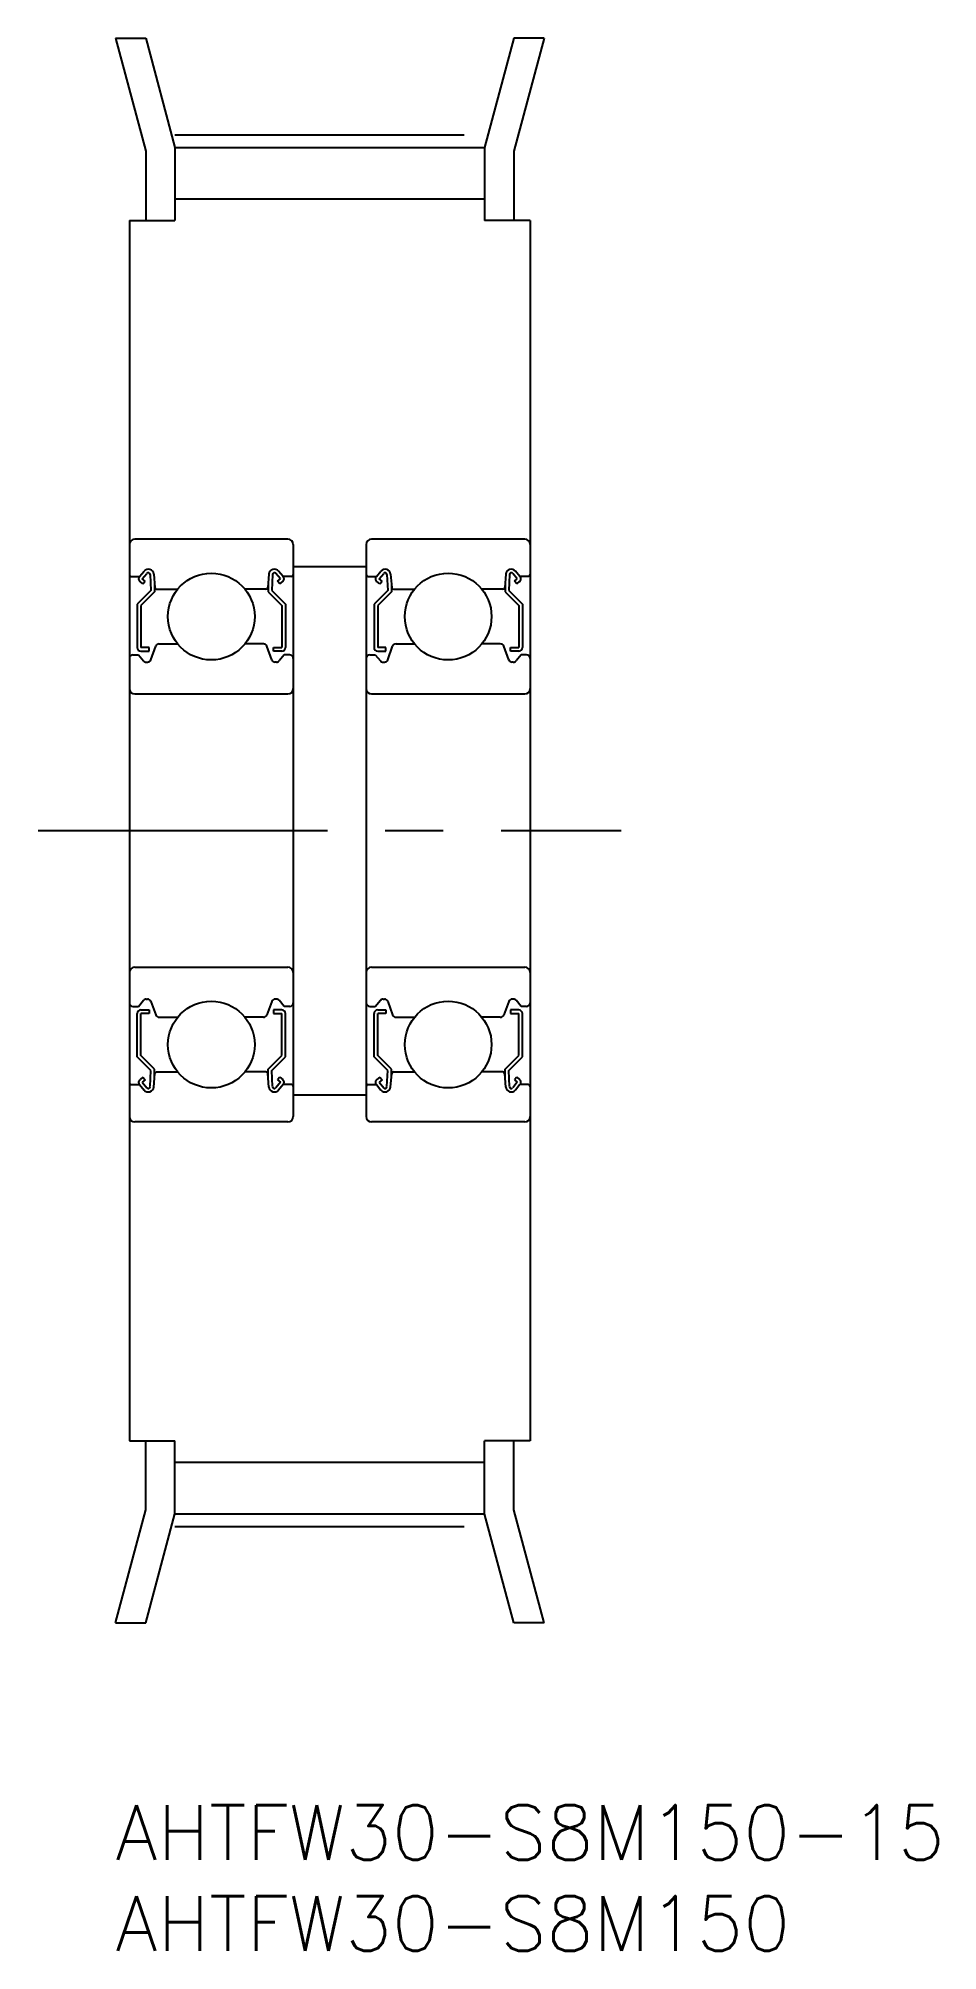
# Model space of a CAD drawing. Extents: x -4 to 45, y -8 to 97.
import ezdxf

# ---------------------------------------------------------------- set-up
doc = ezdxf.new("R2010")
doc.units = 0
doc.header["$LTSCALE"] = 0.5
doc.linetypes.add('CENTER', pattern=[50.8, 31.75, -6.35, 6.35, -6.35])
for name, color, linetype in [('MSM_CENTER', 1, 'CENTER'), ('MSM_CONTINUOUS', 7, 'CONTINUOUS'), ('MSM_PART_NUMBER', 7, 'CONTINUOUS')]:
    doc.layers.add(name, color=color, linetype=linetype)
doc.styles.get("Standard").update_dxf_attribs({"font": 'txt.shx', "height": 3, "bigfont": 'bigfont.shx'})

# ---------------------------------------------------------------- blocks, each defined once
blk = doc.blocks.new('*U1')
at = {"layer": 'MSM_PART_NUMBER'}
blk.add_text('AHTFW30-S8M150-15', height=3, dxfattribs=at).set_placement((0, -3))
blk = doc.blocks.new('*U2')
at = {"layer": 'MSM_PART_NUMBER'}
blk.add_text('AHTFW30-S8M150', height=3, dxfattribs=at).set_placement((0, -8))

msp = doc.modelspace()

# ---------------------------------------------------------------- linework, layer by layer
at = {"layer": 'MSM_CENTER'}
for p, q in [((3.26, 91.69), (20.26, 91.69)), ((-4.24, 53.5), (27.76, 53.5)), ((3.26, 15.3), (20.26, 15.3))]:
    msp.add_line(p, q, dxfattribs=at)
at = {"layer": 'MSM_CONTINUOUS'}
for p, q in [((0, 97), (1.66, 90.8)), ((0, 97), (1.66, 97)), ((1.66, 97), (3.26, 91.01)), ((21.87, 97), (20.26, 91.01)), ((23.52, 97), (21.86, 90.8)), ((23.52, 97), (21.87, 97)), ((1.66, 90.8), (1.66, 87)), ((3.26, 91.01), (3.26, 87)), ((3.26, 91.01), (20.26, 91.01)), ((20.26, 91.01), (20.26, 87)), ((21.86, 90.8), (21.86, 87)), ((3.26, 88.18), (20.26, 88.18)), ((0.76, 87), (0.76, 20)), ((0.76, 87), (3.26, 87)), ((22.76, 87), (20.26, 87)), ((22.76, 87), (22.76, 20)), ((9.46, 69.5), (1.06, 69.5)), ((22.46, 69.5), (14.06, 69.5)), ((9.76, 69.2), (9.76, 37.8)), ((13.76, 69.2), (13.76, 37.8)), ((0.86, 67.45), (1.32, 67.45)), ((1.32, 67.45), (1.57, 67.75)), ((1.47, 67.32), (1.72, 67.62)), ((1.63, 67.19), (1.47, 67.32)), ((1.9, 67.56), (1.94, 66.68)), ((2.1, 67.58), (2.16, 66.84)), ((8.42, 67.58), (8.36, 66.84)), ((8.62, 67.56), (8.58, 66.68)), ((9.05, 67.32), (8.8, 67.62)), ((8.9, 67.19), (9.05, 67.32)), ((9.2, 67.45), (8.95, 67.75)), ((9.66, 67.45), (9.2, 67.45)), ((9.76, 68), (13.76, 68)), ((13.86, 67.45), (14.32, 67.45)), ((14.32, 67.45), (14.57, 67.75)), ((14.47, 67.32), (14.72, 67.62)), ((14.63, 67.19), (14.47, 67.32)), ((14.9, 67.56), (14.94, 66.68)), ((15.1, 67.58), (15.16, 66.84)), ((21.42, 67.58), (21.36, 66.84)), ((21.62, 67.56), (21.58, 66.68)), ((22.05, 67.32), (21.8, 67.62)), ((21.9, 67.19), (22.05, 67.32)), ((22.2, 67.45), (21.95, 67.75)), ((22.66, 67.45), (22.2, 67.45)), ((1.94, 66.68), (1.19, 65.93)), ((1.5, 67.04), (1.35, 67.17)), ((2.14, 66.6), (1.39, 65.85)), ((1.5, 67.04), (1.63, 67.19)), ((2.14, 67.07), (2.14, 66.6)), ((2.26, 66.75), (3.41, 66.75)), ((8.26, 66.75), (7.11, 66.75)), ((8.38, 67.07), (8.38, 66.6)), ((8.38, 66.6), (9.13, 65.85)), ((8.58, 66.68), (9.33, 65.93)), ((9.02, 67.04), (8.9, 67.19)), ((9.02, 67.04), (9.18, 67.17)), ((14.94, 66.68), (14.19, 65.93)), ((14.5, 67.04), (14.35, 67.17)), ((15.14, 66.6), (14.39, 65.85)), ((14.5, 67.04), (14.63, 67.19)), ((15.14, 67.07), (15.14, 66.6)), ((15.26, 66.75), (16.41, 66.75)), ((21.26, 66.75), (20.11, 66.75)), ((21.38, 67.07), (21.38, 66.6)), ((21.38, 66.6), (22.13, 65.85)), ((21.58, 66.68), (22.33, 65.93)), ((22.02, 67.04), (21.9, 67.19)), ((22.02, 67.04), (22.18, 67.17)), ((1.19, 65.93), (1.19, 63.55)), ((1.39, 65.85), (1.39, 63.55)), ((9.13, 65.85), (9.13, 63.55)), ((9.33, 65.93), (9.33, 63.55)), ((14.19, 65.93), (14.19, 63.55)), ((14.39, 65.85), (14.39, 63.55)), ((22.13, 65.85), (22.13, 63.55)), ((22.33, 65.93), (22.33, 63.55)), ((0.96, 63.15), (1.26, 63.15)), ((1.26, 63.15), (1.54, 62.82)), ((1.84, 63.55), (1.39, 63.55)), ((1.39, 63.35), (1.84, 63.35)), ((1.84, 63.35), (1.84, 63.55)), ((1.94, 62.88), (2.21, 63.62)), ((2.4, 63.75), (3.41, 63.75)), ((8.12, 63.75), (7.11, 63.75)), ((8.58, 62.88), (8.31, 63.62)), ((8.68, 63.35), (8.68, 63.55)), ((8.68, 63.55), (9.13, 63.55)), ((9.13, 63.35), (8.68, 63.35)), ((9.26, 63.15), (8.99, 62.82)), ((9.56, 63.15), (9.26, 63.15)), ((13.96, 63.15), (14.26, 63.15)), ((14.26, 63.15), (14.54, 62.82)), ((14.84, 63.55), (14.39, 63.55)), ((14.39, 63.35), (14.84, 63.35)), ((14.84, 63.35), (14.84, 63.55)), ((14.94, 62.88), (15.21, 63.62)), ((15.4, 63.75), (16.41, 63.75)), ((21.12, 63.75), (20.11, 63.75)), ((21.58, 62.88), (21.31, 63.62)), ((21.68, 63.55), (22.13, 63.55)), ((21.68, 63.35), (21.68, 63.55)), ((22.13, 63.35), (21.68, 63.35)), ((22.26, 63.15), (21.99, 62.82)), ((22.56, 63.15), (22.26, 63.15)), ((1.69, 62.75), (1.76, 62.75)), ((8.83, 62.75), (8.77, 62.75)), ((14.69, 62.75), (14.76, 62.75)), ((21.83, 62.75), (21.77, 62.75)), ((1.06, 61), (9.46, 61)), ((14.06, 61), (22.46, 61)), ((1.06, 46), (9.46, 46)), ((2.34, 46), (2.34, 46)), ((3.31, 46), (3.31, 46)), ((14.06, 46), (22.46, 46)), ((15.34, 46), (15.34, 46)), ((16.31, 46), (16.31, 46)), ((1.26, 43.85), (1.54, 44.18)), ((1.69, 44.25), (1.76, 44.25)), ((1.94, 44.12), (2.21, 43.38)), ((8.58, 44.12), (8.31, 43.38)), ((8.83, 44.25), (8.77, 44.25)), ((9.26, 43.85), (8.99, 44.18)), ((14.26, 43.85), (14.54, 44.18)), ((14.69, 44.25), (14.76, 44.25)), ((14.94, 44.12), (15.21, 43.38)), ((21.58, 44.12), (21.31, 43.38)), ((21.83, 44.25), (21.77, 44.25)), ((22.26, 43.85), (21.99, 44.18)), ((0.96, 43.85), (1.26, 43.85)), ((1.19, 41.07), (1.19, 43.45)), ((1.39, 43.65), (1.84, 43.65)), ((1.84, 43.45), (1.39, 43.45)), ((1.39, 41.15), (1.39, 43.45)), ((1.84, 43.65), (1.84, 43.45)), ((2.4, 43.25), (3.41, 43.25)), ((8.12, 43.25), (7.11, 43.25)), ((9.13, 43.65), (8.68, 43.65)), ((8.68, 43.65), (8.68, 43.45)), ((8.68, 43.45), (9.13, 43.45)), ((9.13, 41.15), (9.13, 43.45)), ((9.56, 43.85), (9.26, 43.85)), ((9.33, 41.07), (9.33, 43.45)), ((13.96, 43.85), (14.26, 43.85)), ((14.19, 41.07), (14.19, 43.45)), ((14.39, 43.65), (14.84, 43.65)), ((14.39, 41.15), (14.39, 43.45)), ((14.84, 43.45), (14.39, 43.45)), ((14.84, 43.65), (14.84, 43.45)), ((15.4, 43.25), (16.41, 43.25)), ((21.12, 43.25), (20.11, 43.25)), ((21.68, 43.65), (21.68, 43.45)), ((22.13, 43.65), (21.68, 43.65)), ((21.68, 43.45), (22.13, 43.45)), ((22.13, 41.15), (22.13, 43.45)), ((22.56, 43.85), (22.26, 43.85)), ((22.33, 41.07), (22.33, 43.45)), ((1.94, 40.32), (1.19, 41.07)), ((2.14, 40.4), (1.39, 41.15)), ((8.38, 40.4), (9.13, 41.15)), ((8.58, 40.32), (9.33, 41.07)), ((14.94, 40.32), (14.19, 41.07)), ((15.14, 40.4), (14.39, 41.15)), ((21.38, 40.4), (22.13, 41.15)), ((21.58, 40.32), (22.33, 41.07)), ((1.5, 39.96), (1.35, 39.83)), ((1.5, 39.96), (1.63, 39.81)), ((1.9, 39.44), (1.94, 40.32)), ((2.1, 39.42), (2.16, 40.16)), ((2.14, 39.93), (2.14, 40.4)), ((2.26, 40.25), (3.41, 40.25)), ((8.26, 40.25), (7.11, 40.25)), ((8.42, 39.42), (8.36, 40.16)), ((8.38, 39.93), (8.38, 40.4)), ((8.62, 39.44), (8.58, 40.32)), ((9.02, 39.96), (8.9, 39.81)), ((9.02, 39.96), (9.18, 39.83)), ((14.5, 39.96), (14.35, 39.83)), ((14.5, 39.96), (14.63, 39.81)), ((14.9, 39.44), (14.94, 40.32)), ((15.1, 39.42), (15.16, 40.16)), ((15.14, 39.93), (15.14, 40.4)), ((15.26, 40.25), (16.41, 40.25)), ((21.26, 40.25), (20.11, 40.25)), ((21.42, 39.42), (21.36, 40.16)), ((21.38, 39.93), (21.38, 40.4)), ((21.62, 39.44), (21.58, 40.32)), ((22.02, 39.96), (21.9, 39.81)), ((22.02, 39.96), (22.18, 39.83)), ((0.86, 39.55), (1.32, 39.55)), ((1.32, 39.55), (1.57, 39.25)), ((1.63, 39.81), (1.47, 39.68)), ((1.47, 39.68), (1.72, 39.38)), ((9.05, 39.68), (8.8, 39.38)), ((8.9, 39.81), (9.05, 39.68)), ((9.2, 39.55), (8.95, 39.25)), ((9.66, 39.55), (9.2, 39.55)), ((9.76, 39), (13.76, 39)), ((13.86, 39.55), (14.32, 39.55)), ((14.32, 39.55), (14.57, 39.25)), ((14.63, 39.81), (14.47, 39.68)), ((14.47, 39.68), (14.72, 39.38)), ((22.05, 39.68), (21.8, 39.38)), ((21.9, 39.81), (22.05, 39.68)), ((22.2, 39.55), (21.95, 39.25)), ((22.66, 39.55), (22.2, 39.55)), ((9.46, 37.5), (1.06, 37.5)), ((22.46, 37.5), (14.06, 37.5)), ((0.76, 20), (3.26, 20)), ((1.66, 16.2), (1.66, 20)), ((3.26, 15.99), (3.26, 20)), ((22.76, 20), (20.26, 20)), ((20.26, 15.99), (20.26, 20)), ((21.86, 16.2), (21.86, 20)), ((3.26, 18.82), (20.26, 18.82)), ((0, 10), (1.66, 16.2)), ((1.66, 10), (3.26, 15.99)), ((3.26, 15.99), (20.26, 15.99)), ((21.87, 10), (20.26, 15.99)), ((23.52, 10), (21.86, 16.2)), ((0, 10), (1.66, 10)), ((23.52, 10), (21.87, 10))]:
    msp.add_line(p, q, dxfattribs=at)
for centre in [(5.26, 65.25), (18.26, 65.25), (5.26, 41.75), (18.26, 41.75)]:
    msp.add_circle(centre, 2.38, dxfattribs=at)
for centre, radius, start, end in [((1.06, 69.2), 0.3, 90, 180), ((9.46, 69.2), 0.3, 0, 90), ((14.06, 69.2), 0.3, 90, 180), ((22.46, 69.2), 0.3, 0, 90), ((0.86, 67.55), 0.1, 180, 270), ((1.47, 67.32), 0.2, 140.0002, 230.0848), ((1.8, 67.55), 0.3, 4.9968, 140.0002), ((1.8, 67.56), 0.1, 2.8198, 140.0033), ((8.72, 67.55), 0.3, 39.9998, 175.0032), ((8.72, 67.56), 0.1, 39.9967, 177.1802), ((9.05, 67.32), 0.2, 309.9152, 39.9998), ((9.66, 67.55), 0.1, 270, 0), ((13.86, 67.55), 0.1, 180, 270), ((14.47, 67.32), 0.2, 140.0002, 230.0848), ((14.8, 67.55), 0.3, 4.9968, 140.0002), ((14.8, 67.56), 0.1, 2.8198, 140.0033), ((21.72, 67.55), 0.3, 39.9998, 175.0032), ((21.72, 67.56), 0.1, 39.9967, 177.1802), ((22.05, 67.32), 0.2, 309.9152, 39.9998), ((22.66, 67.55), 0.1, 270, 0), ((2.26, 66.85), 0.1, 184.9968, 269.9995), ((8.26, 66.85), 0.1, 270.0005, 355.0032), ((15.26, 66.85), 0.1, 184.9968, 269.9995), ((21.26, 66.85), 0.1, 270.0005, 355.0032), ((0.96, 62.95), 0.2, 90, 180), ((1.39, 63.55), 0.2, 180, 270), ((2.4, 63.55), 0.2, 90, 159.9919), ((8.12, 63.55), 0.2, 20.0081, 90), ((9.13, 63.55), 0.2, 270, 0), ((9.56, 62.95), 0.2, 0, 90), ((13.96, 62.95), 0.2, 90, 180), ((14.39, 63.55), 0.2, 180, 270), ((15.4, 63.55), 0.2, 90, 159.9919), ((21.12, 63.55), 0.2, 20.0081, 90), ((22.13, 63.55), 0.2, 270, 0), ((22.56, 62.95), 0.2, 0, 90), ((1.69, 62.95), 0.2, 219.9962, 270), ((1.76, 62.95), 0.2, 270, 339.9919), ((8.77, 62.95), 0.2, 200.0081, 270), ((8.83, 62.95), 0.2, 270, 320.0038), ((14.69, 62.95), 0.2, 219.9962, 270), ((14.76, 62.95), 0.2, 270, 339.9919), ((21.77, 62.95), 0.2, 200.0081, 270), ((21.83, 62.95), 0.2, 270, 320.0038), ((1.06, 61.3), 0.3, 180, 270), ((9.46, 61.3), 0.3, 270, 0), ((14.06, 61.3), 0.3, 180, 270), ((22.46, 61.3), 0.3, 270, 0), ((1.06, 45.7), 0.3, 90, 180), ((9.46, 45.7), 0.3, 0, 90), ((14.06, 45.7), 0.3, 90, 180), ((22.46, 45.7), 0.3, 0, 90), ((1.69, 44.05), 0.2, 90, 140.0038), ((1.76, 44.05), 0.2, 20.0081, 90), ((8.77, 44.05), 0.2, 90, 159.9919), ((8.83, 44.05), 0.2, 39.9962, 90), ((14.69, 44.05), 0.2, 90, 140.0038), ((14.76, 44.05), 0.2, 20.0081, 90), ((21.77, 44.05), 0.2, 90, 159.9919), ((21.83, 44.05), 0.2, 39.9962, 90), ((0.96, 44.05), 0.2, 180, 270), ((1.39, 43.45), 0.2, 90, 180), ((2.4, 43.45), 0.2, 200.0081, 270), ((8.12, 43.45), 0.2, 270, 339.9919), ((9.13, 43.45), 0.2, 0, 90), ((9.56, 44.05), 0.2, 270, 0), ((13.96, 44.05), 0.2, 180, 270), ((14.39, 43.45), 0.2, 90, 180), ((15.4, 43.45), 0.2, 200.0081, 270), ((21.12, 43.45), 0.2, 270, 339.9919), ((22.13, 43.45), 0.2, 0, 90), ((22.56, 44.05), 0.2, 270, 0), ((2.26, 40.15), 0.1, 90.0005, 175.0032), ((8.26, 40.15), 0.1, 4.9968, 89.9995), ((15.26, 40.15), 0.1, 90.0005, 175.0032), ((21.26, 40.15), 0.1, 4.9968, 89.9995), ((0.86, 39.45), 0.1, 90, 180), ((1.47, 39.68), 0.2, 129.9152, 219.9998), ((1.8, 39.45), 0.3, 219.9998, 355.0032), ((1.8, 39.44), 0.1, 219.9967, 357.1802), ((8.72, 39.45), 0.3, 184.9968, 320.0002), ((8.72, 39.44), 0.1, 182.8198, 320.0033), ((9.05, 39.68), 0.2, 320.0002, 50.0848), ((9.66, 39.45), 0.1, 0, 90), ((13.86, 39.45), 0.1, 90, 180), ((14.47, 39.68), 0.2, 129.9152, 219.9998), ((14.8, 39.45), 0.3, 219.9998, 355.0032), ((14.8, 39.44), 0.1, 219.9967, 357.1802), ((21.72, 39.45), 0.3, 184.9968, 320.0002), ((21.72, 39.44), 0.1, 182.8198, 320.0033), ((22.05, 39.68), 0.2, 320.0002, 50.0848), ((22.66, 39.45), 0.1, 0, 90), ((1.06, 37.8), 0.3, 180, 270), ((9.46, 37.8), 0.3, 270, 0), ((14.06, 37.8), 0.3, 180, 270), ((22.46, 37.8), 0.3, 270, 0)]:
    msp.add_arc(centre, radius, start, end, dxfattribs=at)

# ---------------------------------------------------------------- block references
for name in ['*U1', '*U2']:
    msp.add_blockref(name, (0, 0), dxfattribs=at)

doc.saveas('drawing.dxf')
